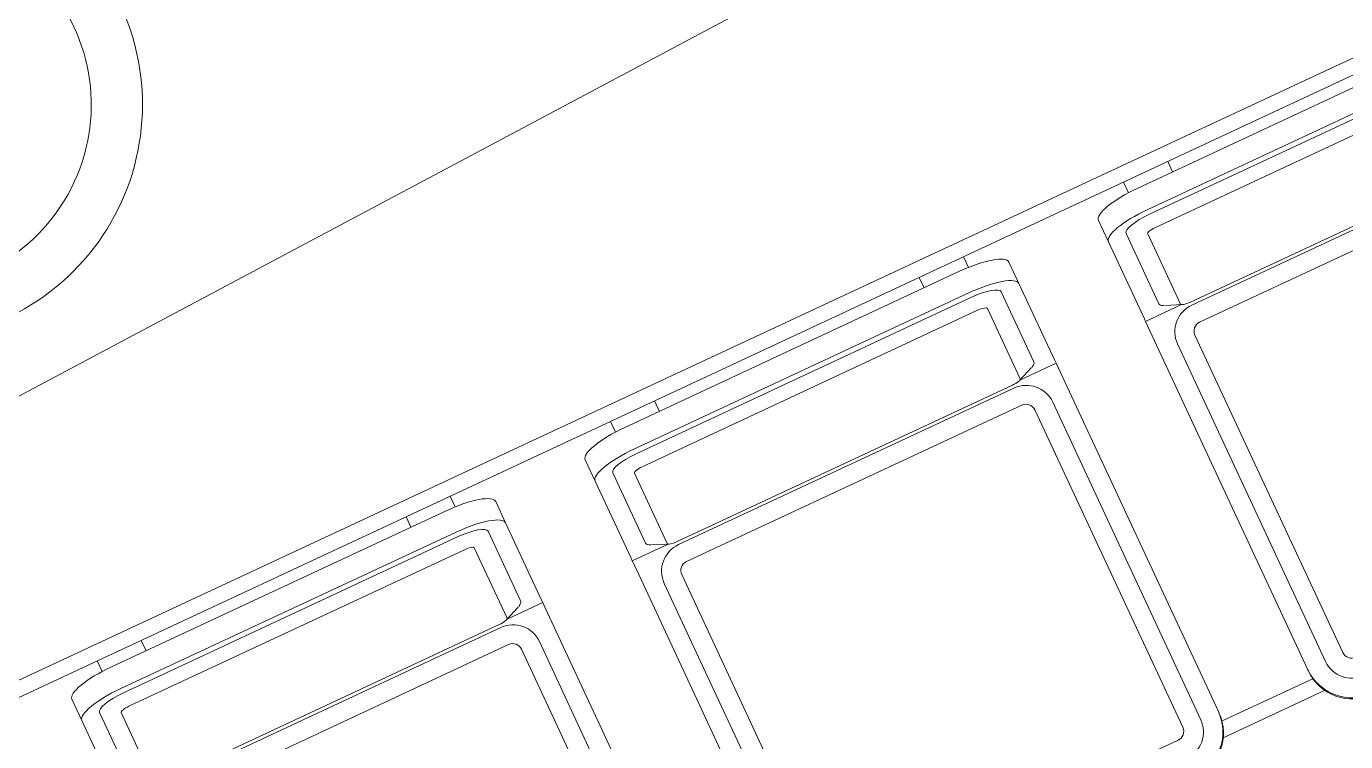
# Model space of a CAD drawing. Header units: metres. Extents: x -217 to -108, y -304 to -188.
# Drawn here: x -139.216 to -137.862, y -247.429 to -246.695 of the extents above; entities that cross this region are included whole.
import ezdxf

# ---------------------------------------------------------------- set-up
doc = ezdxf.new("R2010")
doc.units = ezdxf.units.M
for name, color, linetype, lineweight in [('I-FURN', 30, 'Continuous', 9), ('P-SANR-FIXT', 6, 'Continuous', 9), ('Q-CASE', 31, 'Continuous', 9)]:
    doc.layers.add(name, color=color, linetype=linetype, lineweight=lineweight)

# ---------------------------------------------------------------- blocks, each defined once
blk = doc.blocks.new('Vanity_Five_Sinks_3959 - 25_ Deep-586352-Nivel 3')
at = {"layer": 'Q-CASE'}
blk.add_line((-1.3216, -0.635), (2.6349, -0.635), dxfattribs=at)
blk = doc.blocks.new('Sink_Vanity_Round - 19_ x 19_-584082-Nivel 3')
at = {"layer": 'P-SANR-FIXT'}
for p, q in [((0.0871, 0.2471), (0.0871, 0.1363)), ((0.1062, 0.2471), (0.1062, 0.1363))]:
    blk.add_line(p, q, dxfattribs=at)
for centre, radius, start, end in [((0.0967, 0.0852), 0.2413, 360, 180), ((0.0459, 0.2471), 0.0127, 360, 180), ((0.1475, 0.2471), 0.0127, 360, 180), ((0.0459, 0.2471), 0.0127, 180, 0), ((0.0967, 0.2471), 0.00952, 360, 180), ((0.1475, 0.2471), 0.0127, 180, 360), ((0.0967, -0.233), 0.4523, 76.1035, 103.8965), ((0.0124, 0.1074), 0.1016, 103.8965, 165.2115), ((0.1809, 0.1074), 0.1016, 14.7885, 76.1035), ((0.0967, 0.1363), 0.00952, 180, 0), ((0.0967, 0.0852), 0.1887, 165.2115, 14.7885), ((0.0967, 0.0852), 0.0206, 360, 180), ((0.0967, 0.0852), 0.2413, 180, 360), ((0.0967, 0.0852), 0.0206, 180, 360)]:
    blk.add_arc(centre, radius, start, end, dxfattribs=at)
blk = doc.blocks.new('silla sala de espera - silla sala de espera-V120-Nivel 3')
at = {"layer": 'I-FURN'}
for p, q in [((6.4365, 0.288), (0.0777, 0.288)), ((0.0796, 0.272), (6.435, 0.272)), ((4.8014, 0.2599), (4.8014, 0.272)), ((4.8514, 0.272), (4.8514, 0.2602)), ((5.1514, 0.2602), (5.1514, 0.272)), ((5.2014, 0.272), (5.2014, 0.2599)), ((5.3828, 0.2599), (5.3828, 0.272)), ((5.4328, 0.272), (5.4328, 0.2602)), ((5.7328, 0.2602), (5.7328, 0.272)), ((5.7828, 0.272), (5.7828, 0.2599)), ((5.9642, 0.2599), (5.9642, 0.272)), ((6.0142, 0.272), (6.0142, 0.2602)), ((4.8114, 0.2602), (5.1914, 0.2602)), ((5.3928, 0.2602), (5.7728, 0.2602)), ((5.9742, 0.2602), (6.3542, 0.2602)), ((4.7614, 0.2473), (4.7614, 0.2231)), ((5.2414, 0.2231), (5.2414, 0.2473)), ((5.3428, 0.2473), (5.3428, 0.2231)), ((5.8228, 0.2231), (5.8228, 0.2473)), ((5.9242, 0.2473), (5.9242, 0.2231)), ((4.8114, 0.2361), (5.1914, 0.2361)), ((4.8114, 0.2309), (5.1914, 0.2309)), ((5.3928, 0.2361), (5.7728, 0.2361)), ((5.3928, 0.2309), (5.7728, 0.2309)), ((5.9742, 0.2361), (6.3542, 0.2361)), ((5.9742, 0.2309), (6.3542, 0.2309)), ((4.7614, 0.1358), (4.7614, 0.2231)), ((4.7814, 0.1436), (4.7814, 0.2231)), ((5.2214, 0.2231), (5.2214, 0.1436)), ((5.2414, 0.2231), (5.2414, 0.1358)), ((5.3428, 0.1358), (5.3428, 0.2231)), ((5.3628, 0.1436), (5.3628, 0.2231)), ((5.8028, 0.2231), (5.8028, 0.1436)), ((5.8228, 0.2231), (5.8228, 0.1358)), ((5.9242, 0.1358), (5.9242, 0.2231)), ((5.9442, 0.1436), (5.9442, 0.2231)), ((4.8014, 0.2135), (4.8014, 0.1339)), ((5.1914, 0.2161), (4.8114, 0.2161)), ((5.2014, 0.1339), (5.2014, 0.2135)), ((5.3828, 0.2135), (5.3828, 0.1339)), ((5.7728, 0.2161), (5.3928, 0.2161)), ((5.7828, 0.1339), (5.7828, 0.2135)), ((5.9642, 0.2135), (5.9642, 0.1339)), ((6.3542, 0.2161), (5.9742, 0.2161)), ((5.1998, 0.1325), (5.2167, 0.1394)), ((5.2414, 0.1358), (5.2414, 0.1329)), ((5.3428, 0.1329), (5.3428, 0.1358)), ((5.3675, 0.1394), (5.3843, 0.1325)), ((5.7812, 0.1325), (5.7981, 0.1394)), ((5.8228, 0.1358), (5.8228, 0.1329)), ((5.9242, 0.1329), (5.9242, 0.1358)), ((5.9489, 0.1394), (5.9658, 0.1325)), ((4.8114, 0.1313), (5.1914, 0.1313)), ((4.8114, 0.1279), (5.1914, 0.1279)), ((5.201, 0.1329), (5.2414, 0.1329)), ((5.2414, 0.1329), (5.2414, 0.1279)), ((5.2414, 0.1279), (5.2414, -0.2615)), ((5.3428, 0.1329), (5.3834, 0.1329)), ((5.3428, 0.1279), (5.3428, 0.1329)), ((5.3428, -0.2615), (5.3428, 0.1279)), ((5.3928, 0.1313), (5.7728, 0.1313)), ((5.3928, 0.1279), (5.7728, 0.1279)), ((5.7824, 0.1329), (5.8228, 0.1329)), ((5.8228, 0.1329), (5.8228, 0.1279)), ((5.8228, 0.1279), (5.8228, -0.2615)), ((5.9242, 0.1329), (5.9649, 0.1329)), ((5.9242, 0.1279), (5.9242, 0.1329)), ((5.9242, -0.2615), (5.9242, 0.1279)), ((5.9742, 0.1313), (6.3542, 0.1313)), ((5.9742, 0.1279), (6.3542, 0.1279)), ((5.1914, 0.1087), (4.8114, 0.1087)), ((5.7728, 0.1087), (5.3928, 0.1087)), ((6.3542, 0.1087), (5.9742, 0.1087)), ((5.2014, -0.2608), (5.2014, 0.0987)), ((5.2214, 0.098), (5.2214, -0.2615)), ((5.3628, -0.2615), (5.3628, 0.098)), ((5.3828, 0.0987), (5.3828, -0.2608)), ((5.7828, -0.2608), (5.7828, 0.0987)), ((5.8028, 0.098), (5.8028, -0.2615)), ((5.9442, -0.2615), (5.9442, 0.098)), ((5.9642, 0.0987), (5.9642, -0.2608)), ((5.3928, -0.2707), (5.7728, -0.2707)), ((5.8228, -0.2629), (5.8228, -0.2615)), ((5.9242, -0.2615), (5.9242, -0.2629)), ((5.9256, -0.272), (5.8214, -0.272)), ((5.815, -0.288), (5.9321, -0.288))]:
    blk.add_line(p, q, dxfattribs=at)
for centre, major_axis, ratio, start_param, end_param in [((4.8114, 0.2473), (0.05, 0), 0.258819, 1.570796, 3.141593), ((5.1914, 0.2473), (0.05, 0), 0.258819, 0, 1.570796), ((5.3928, 0.2473), (0.05, 0), 0.258819, 1.570796, 3.141593), ((5.7728, 0.2473), (0.05, 0), 0.258819, 0, 1.570796), ((5.9742, 0.2473), (0.05, 0), 0.258819, 1.570796, 3.141593), ((4.8114, 0.2231), (-0.05, 0), 0.258819, 4.712389, 6.283185), ((4.8114, 0.2231), (-0.03, 0), 0.258819, 4.712389, 6.283185), ((5.1914, 0.2231), (-0.05, 0), 0.258819, 3.141593, 4.712389), ((5.1914, 0.2231), (0.03, 0), 0.258819, 0, 1.570796), ((5.3928, 0.2231), (-0.05, 0), 0.258819, 4.712389, 6.283185), ((5.3928, 0.2231), (-0.03, 0), 0.258819, 4.712389, 6.283185), ((5.7728, 0.2231), (-0.05, 0), 0.258819, 3.141593, 4.712389), ((5.7728, 0.2231), (0.03, 0), 0.258819, 0, 1.570796), ((5.9742, 0.2231), (-0.05, 0), 0.258819, 4.712389, 6.283185), ((5.9742, 0.2231), (-0.03, 0), 0.258819, 4.712389, 6.283185), ((4.8114, 0.2135), (-0.01, 0), 0.258819, 4.712389, 6.283185), ((5.1914, 0.2135), (-0.01, 0), 0.258819, 3.141593, 4.712389), ((5.3928, 0.2135), (-0.01, 0), 0.258819, 4.712389, 6.283185), ((5.7728, 0.2135), (-0.01, 0), 0.258819, 3.141593, 4.712389), ((5.9742, 0.2135), (-0.01, 0), 0.258819, 4.712389, 6.283185), ((5.1914, 0.1436), (-0.03, 0), 0.258819, 2.617994, 3.141593), ((5.3928, 0.1436), (0.03, 0), 0.258819, 3.141593, 3.665191), ((5.7728, 0.1436), (-0.03, 0), 0.258819, 2.617994, 3.141593), ((5.9742, 0.1436), (0.03, 0), 0.258819, 3.141593, 3.665191), ((5.1914, 0.1339), (-0.01, 0), 0.258819, 1.570796, 3.141593), ((5.1914, 0.098), (-0.03, 0), 0.99863, 3.141593, 4.712389), ((5.3928, 0.098), (-0.03, 0), 0.99863, 4.712389, 6.283185), ((5.3928, 0.1339), (0.01, 0), 0.258819, 3.141593, 4.712389), ((5.7728, 0.1339), (-0.01, 0), 0.258819, 1.570796, 3.141593), ((5.7728, 0.098), (-0.03, 0), 0.99863, 3.141593, 4.712389), ((5.9742, 0.098), (-0.03, 0), 0.99863, 4.712389, 6.283185), ((5.9742, 0.1339), (0.01, 0), 0.258819, 3.141593, 4.712389), ((5.1914, 0.0987), (-0.01, 0), 0.99863, 3.141593, 4.712389), ((5.3928, 0.0987), (-0.01, 0), 0.99863, 4.712389, 6.283185), ((5.7728, 0.0987), (-0.01, 0), 0.99863, 3.141593, 4.712389), ((5.9742, 0.0987), (-0.01, 0), 0.99863, 4.712389, 6.283185), ((5.7728, -0.2608), (-0.01, 0), 0.99863, 1.570796, 3.141593), ((5.7728, -0.2615), (-0.03, 0), 0.99863, 1.570796, 3.141593), ((5.7728, -0.2615), (0.05, 0), 0.99863, 4.712389, 6.283185), ((5.7728, -0.2629), (0.05, 0), 0.99863, 4.712389, 6.283185), ((5.9742, -0.2615), (-0.05, 0), 0.99863, 0, 1.570796), ((5.9742, -0.2629), (-0.05, 0), 0.99863, 0, 1.570796), ((5.9742, -0.2615), (-0.03, 0), 0.99863, 0, 1.570796), ((5.9742, -0.2608), (-0.01, 0), 0.99863, 0, 1.570796)]:
    blk.add_ellipse(centre, major_axis=major_axis, ratio=ratio, start_param=start_param, end_param=end_param, dxfattribs=at)

msp = doc.modelspace()

# ---------------------------------------------------------------- block references
at = {"layer": 'I-FURN', "rotation": 25.00000000000035}
msp.add_blockref('silla sala de espera - silla sala de espera-V120-Nivel 3', (-143.38, -249.6217), dxfattribs=at)
at = {"layer": 'P-SANR-FIXT', "rotation": 27.99999999999963}
for p in [(-138.7107, -246.5381), (-139.3835, -246.8959)]:
    msp.add_blockref('Sink_Vanity_Round - 19_ x 19_-584082-Nivel 3', p, dxfattribs=at)
at = {"layer": 'Q-CASE', "rotation": 27.99999999999963}
msp.add_blockref('Vanity_Five_Sinks_3959 - 25_ Deep-586352-Nivel 3', (-140.0645, -246.8019), dxfattribs=at)

doc.saveas('drawing.dxf')
